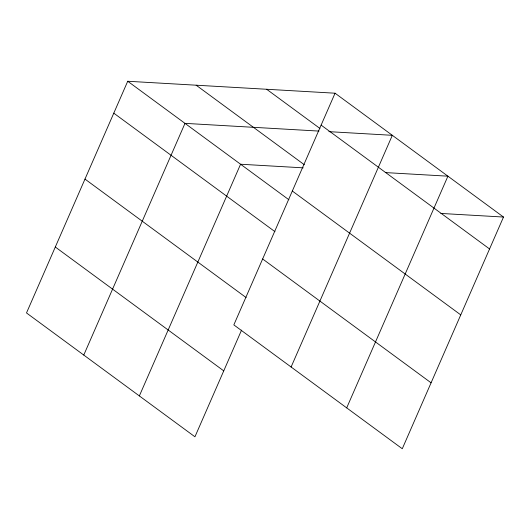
<?xml version="1.0" encoding="UTF-8"?>
<svg xmlns="http://www.w3.org/2000/svg" width="530" height="530" viewBox="0 0 530 530"><rect width="100%" height="100%" fill="white"/><g stroke="black" fill="none" stroke-linecap="round" stroke-linejoin="round"><path stroke-width="0.79" d="M335.059 93.207L233.836 324.897L402.277 448.744L503.5 217.048L335.059 93.207L127.723 81.256L26.5 312.952L194.941 436.793L241.554 330.11M83.773 355.054L184.996 123.364L318.987 131.089M139.357 395.923L240.58 164.234L303.233 167.844M291.102 367.005L392.326 135.316L328.852 131.652M346.693 407.875L447.916 176.185L385.264 172.575M440.847 213.438L503.5 217.048M321.12 125.113L489.561 248.961M266.636 89.265L319.915 128.432M196.146 85.197L304.366 164.77M292.315 191.038L460.755 314.886M127.723 81.256L288.89 199.75M113.784 113.162L274.951 231.656M262.635 258.971L431.082 382.812M84.979 179.094L246.145 297.588M55.306 247.02L223.746 370.867"/></g></svg>
